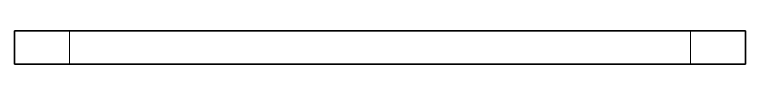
# Model space of a CAD drawing. Extents: x 145 to 857, y 42 to 790.
# Drawn here: x 392.4 to 458.8, y 132.7 to 135.7 of the extents above; entities that cross this region are included whole.
import ezdxf

# ---------------------------------------------------------------- set-up
doc = ezdxf.new("R2010")
doc.units = 0

msp = doc.modelspace()

# ---------------------------------------------------------------- linework, layer by layer
at = {"color": 7, "lineweight": 35, "ltscale": 0.075}
for p, q in [((392.412, 135.746), (392.412, 132.746)), ((458.792, 135.746), (458.792, 132.746))]:
    msp.add_line(p, q, dxfattribs=at)
at = {"color": 7, "lineweight": 35, "ltscale": 0.125}
for p, q in [((392.412, 135.746), (397.412, 135.746)), ((453.792, 135.746), (458.792, 135.746)), ((392.412, 132.746), (397.412, 132.746)), ((392.412, 132.746), (397.412, 132.746)), ((453.792, 132.746), (458.792, 132.746)), ((453.792, 132.746), (458.792, 132.746))]:
    msp.add_line(p, q, dxfattribs=at)
at = {"color": 7, "lineweight": 13, "ltscale": 0.075}
for p, q in [((397.412, 135.746), (397.412, 132.746)), ((453.792, 135.746), (453.792, 132.746))]:
    msp.add_line(p, q, dxfattribs=at)
at = {"color": 7, "lineweight": 35}
for p, q in [((453.792, 135.746), (397.412, 135.746)), ((397.412, 132.746), (453.792, 132.746)), ((453.792, 132.746), (397.412, 132.746))]:
    msp.add_line(p, q, dxfattribs=at)
at = {"color": 7, "lineweight": 35, "ltscale": 0.04}
for p, q in [((395.812, 132.746), (397.412, 132.746)), ((395.812, 132.746), (397.412, 132.746)), ((397.412, 132.746), (399.012, 132.746)), ((397.412, 132.746), (399.012, 132.746)), ((452.192, 132.746), (453.792, 132.746)), ((452.192, 132.746), (453.792, 132.746))]:
    msp.add_line(p, q, dxfattribs=at)
at = {"color": 7, "lineweight": 35, "ltscale": 0.039999}
msp.add_line((453.792, 132.746), (455.392, 132.746), dxfattribs=at)
msp.add_line((453.792, 132.746), (455.392, 132.746), dxfattribs=at)

doc.saveas('drawing.dxf')
